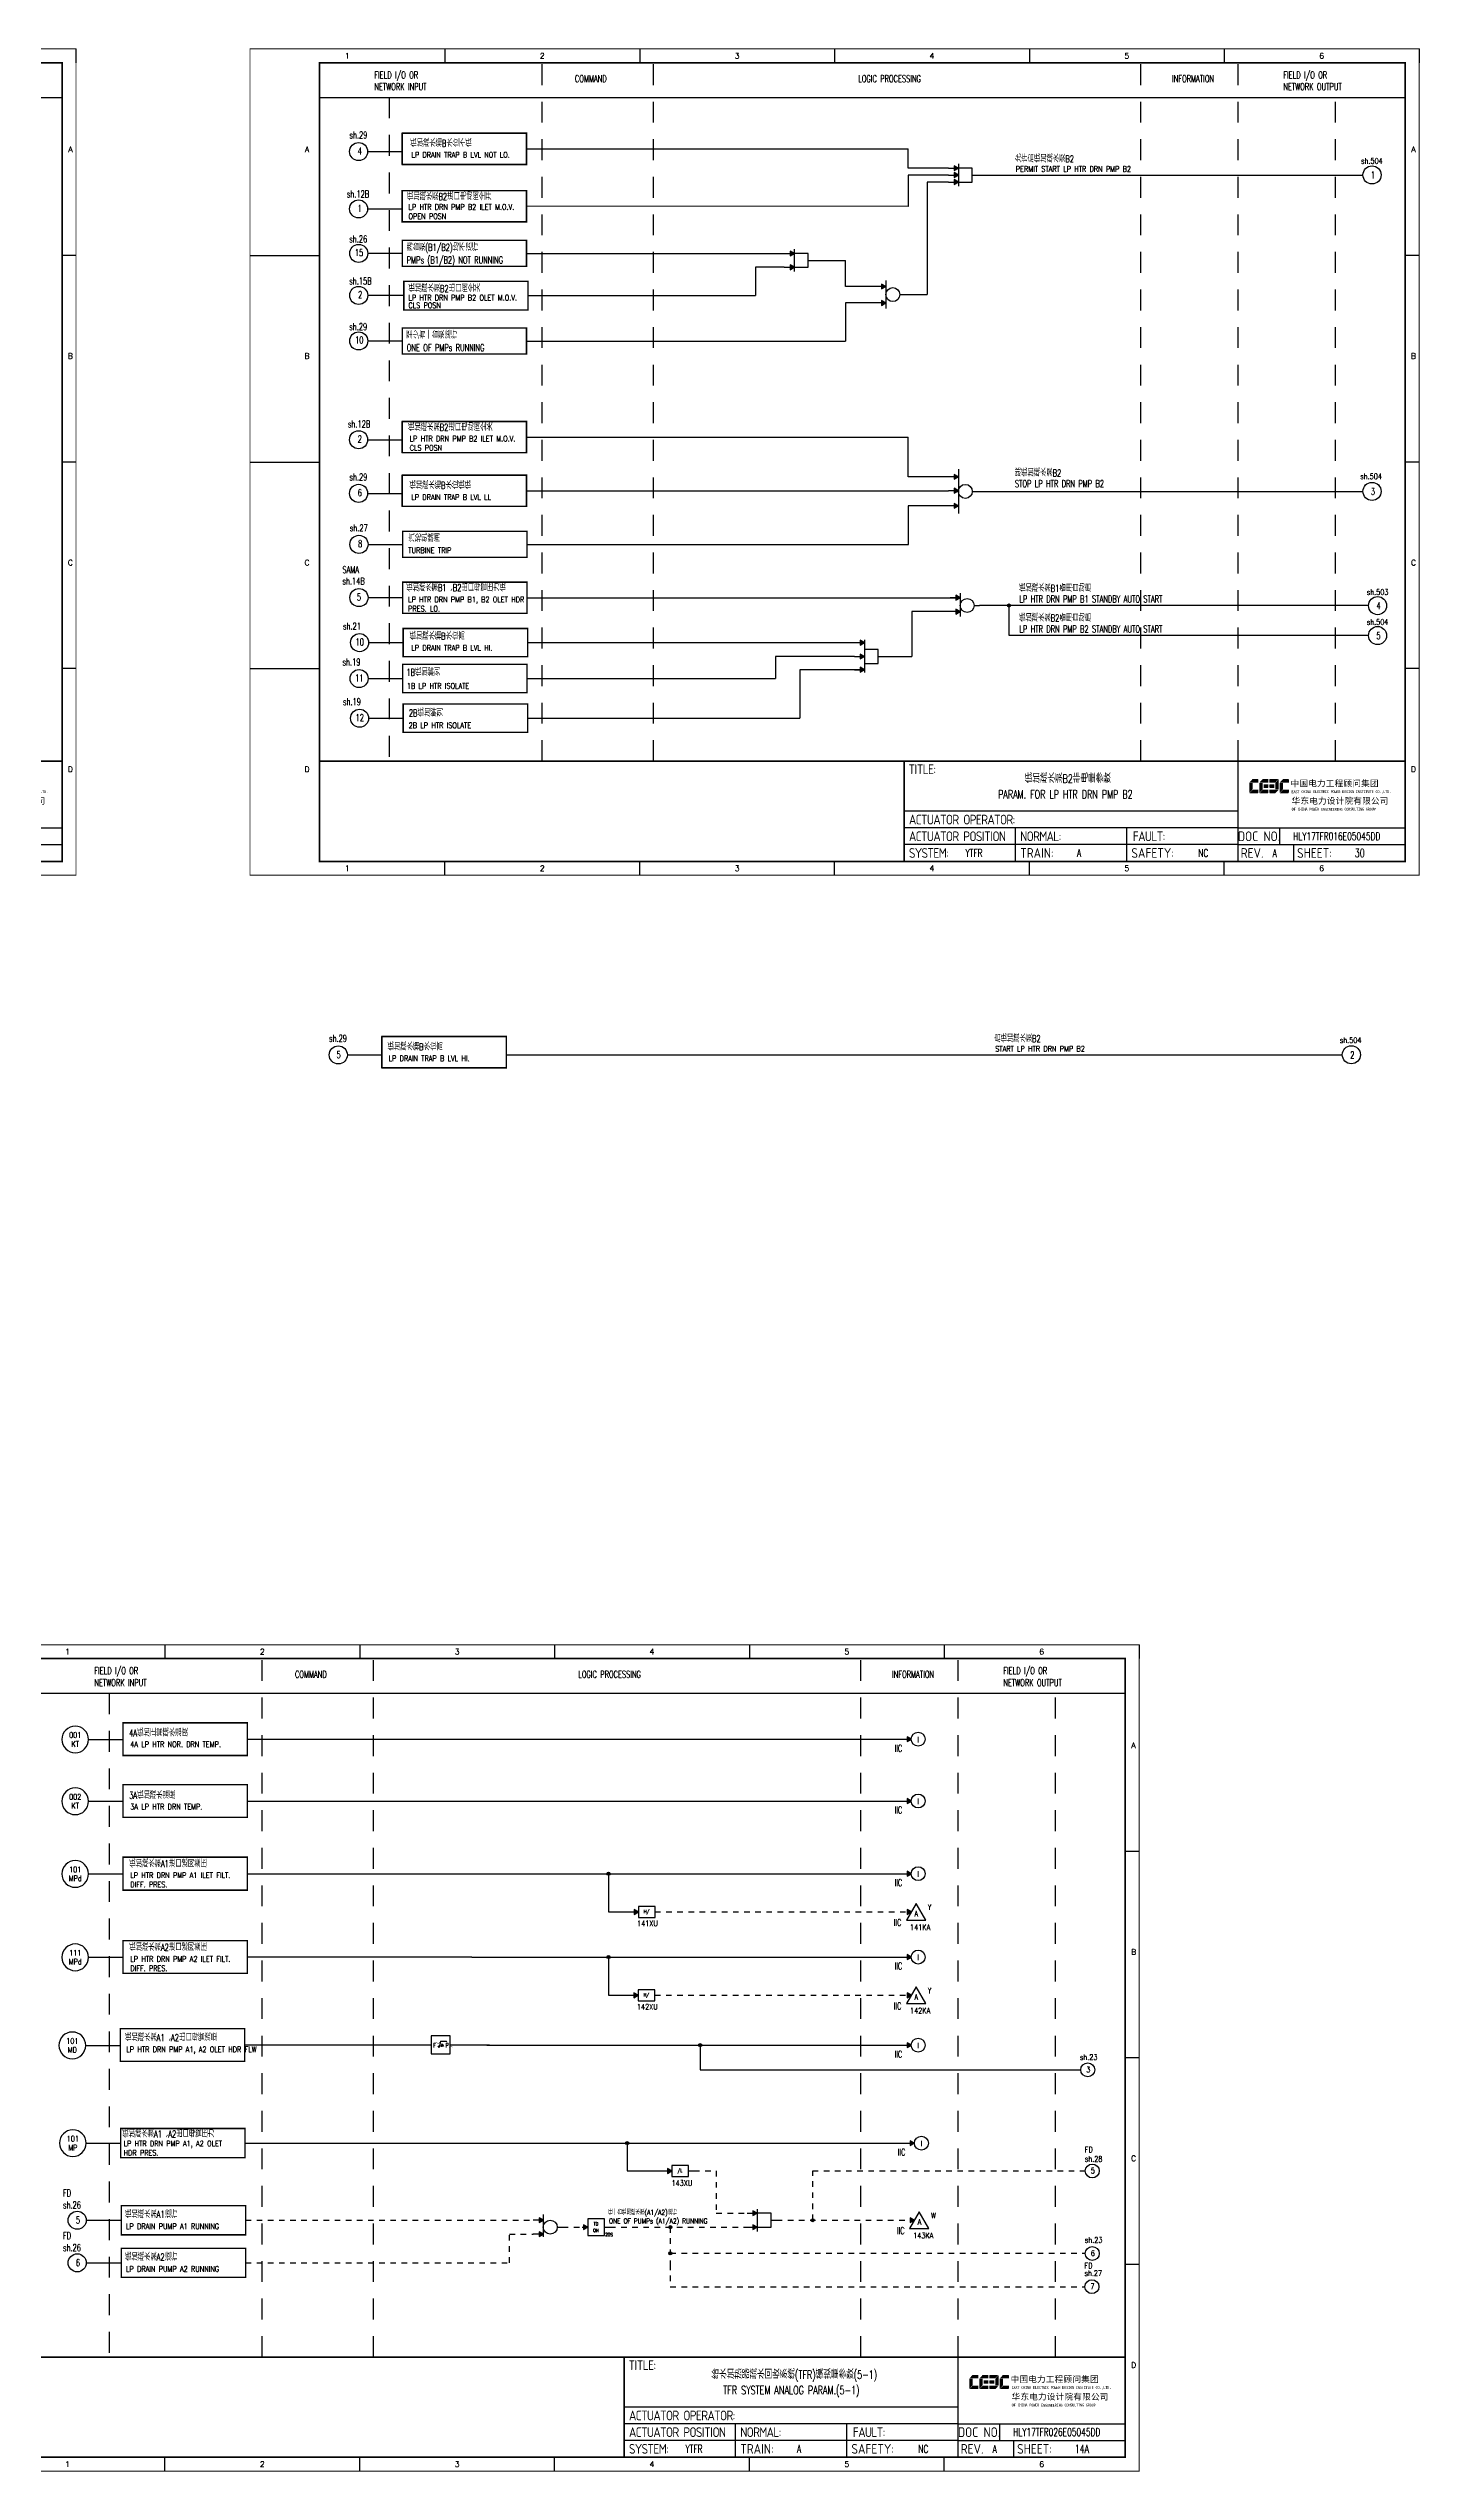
# Model space of a CAD drawing. Header units: millimetres. Extents: x 5560 to 16471, y 4607 to 8234.
# Drawn here: x 11132 to 11624, y 6202 to 7073 of the extents above; entities that cross this region are included whole.
import ezdxf
from ezdxf.enums import TextEntityAlignment as Align

# ---------------------------------------------------------------- set-up
doc = ezdxf.new("R2010")
doc.units = ezdxf.units.MM
for name, pattern in [('D2', [6, 2, -2, 2]), ('DASHED', [0.75, 0.5, -0.25]), ('JIS_02_0.7', [1.35, 0.75, -0.6])]:
    doc.linetypes.add(name, pattern=pattern)
for name, color, linetype in [('BLOCK', 7, 'Continuous'), ('BORDER', 1, 'Continuous'), ('INSTRUMENT', 4, 'Continuous'), ('MLINE', 6, 'Continuous'), ('TITLE', 1, 'Continuous'), ('TK', 7, 'Continuous'), ('图框_外框线', 7, 'Continuous'), ('图框_标题栏文字', 6, 'Continuous')]:
    doc.layers.add(name, color=color, linetype=linetype)
doc.styles.add('DANIEL', font='COMPLEX', dxfattribs={"width": 0.7, "bigfont": 'GVFS'})
doc.styles.add('ecepdi', font='simhei.ttf', dxfattribs={"width": 0.9})
doc.styles.get("Standard").update_dxf_attribs({"font": 'romans.shx', "width": 0.7, "bigfont": '@0hztxta.shx'})
doc.styles.add('工程字', font='gbenor.shx', dxfattribs={"bigfont": 'gbcbig.shx'})

# ---------------------------------------------------------------- blocks, each defined once
blk = doc.blocks.new('INS00')
at = {"layer": 'INSTRUMENT', "color": 0}
blk.add_lwpolyline([(6, 0, 1), (-6, 0, 1)], format="xyb", close=True, dxfattribs=at)
at = {"layer": 'INSTRUMENT', "flags": 1}
for tag, p in [('INSNAM', (0, 9)), ('INSDGN', (0, -9)), ('INSSUP', (0, -15)), ('INSMAN', (0, -18)), ('INSREM', (0, -21)), ('INSTYP', (0, -12))]:
    blk.add_attdef(tag, text='', height=3, dxfattribs=at).set_placement(p, align=Align.TOP_CENTER)
at = {"layer": 'INSTRUMENT', "width": 0.7}
for tag, p in [('INSIDE', (0, 2)), ('INSSYS', (0, -2))]:
    blk.add_attdef(tag, text='', height=2.5, dxfattribs=at).set_placement(p, align=Align.MIDDLE)
for tag, p in [('INSHH', (6, 3.5)), ('INSL', (6, -3)), ('INSLL', (6, -6))]:
    blk.add_attdef(tag, p, '', height=2.5, dxfattribs=at)
at = {"layer": 'INSTRUMENT', "linetype": 'DASHED', "width": 0.7}
blk.add_attdef('INSH', (6, 0.5), '', height=2.5, dxfattribs=at)
blk = doc.blocks.new('大于')
at = {"layer": 'BORDER'}
blk.add_hatch(color=256, dxfattribs=at).paths.add_polyline_path([(2178.99, 3748.47), (2177.49, 3749.34), (2177.49, 3747.6)])
for p, q in [((2176.99, 3748.47), (2178.99, 3748.47)), ((2184.99, 3748.47), (2186.99, 3748.47))]:
    blk.add_line(p, q, dxfattribs=at)
for points in [[(2178.99, 3748.47), (2177.49, 3749.34), (2177.49, 3747.6)], [(2184.99, 3750.47), (2178.99, 3750.47), (2178.99, 3746.47), (2184.99, 3746.47)]]:
    blk.add_lwpolyline(points, close=True, dxfattribs=at)
at = {"layer": 'BORDER', "style": 'DANIEL', "width": 0.8}
blk.add_text('H/', height=1.2, dxfattribs=at).set_placement((2181.94, 3748.51), align=Align.MIDDLE)
blk = doc.blocks.new('huo')
at = {"layer": 'BORDER'}
for points in [[(-72.15, 909.27), (-73.65, 910.13), (-73.65, 908.4)], [(-72.15, 904.27), (-73.65, 905.13), (-73.65, 903.4)]]:
    blk.add_hatch(color=256, dxfattribs=at).paths.add_polyline_path(points)
for p, q in [((-72.15, 909.27), (-75.75, 909.27)), ((-72.15, 911.28), (-72.15, 903.28)), ((-67.15, 906.77), (-65.15, 906.77)), ((-72.15, 904.27), (-75.75, 904.27))]:
    blk.add_line(p, q, dxfattribs=at)
for points in [[(-72.15, 909.27), (-73.65, 910.13), (-73.65, 908.4)], [(-72.15, 904.27), (-73.65, 905.13), (-73.65, 903.4)]]:
    blk.add_lwpolyline(points, close=True, dxfattribs=at)
blk.add_circle((-69.65, 906.77), 2.5, dxfattribs=at)
blk = doc.blocks.new('TD ON')
at = {"layer": 'BORDER'}
blk.add_hatch(color=256, dxfattribs=at).paths.add_polyline_path([(2178.99, 3763.24), (2177.49, 3764.11), (2177.49, 3762.37)])
for p, q in [((2176.99, 3763.24), (2178.99, 3763.24)), ((2184.99, 3763.24), (2186.99, 3763.24))]:
    blk.add_line(p, q, dxfattribs=at)
for points in [[(2178.99, 3763.24), (2177.49, 3764.11), (2177.49, 3762.37)], [(2184.99, 3766.24), (2178.99, 3766.24), (2178.99, 3760.24), (2184.99, 3760.24)]]:
    blk.add_lwpolyline(points, close=True, dxfattribs=at)
at = {"layer": 'BORDER', "style": 'DANIEL', "width": 0.8}
for s, p in [('ON', (2181.94, 3762.09)), ('TD', (2181.94, 3764.43))]:
    blk.add_text(s, height=1.2, dxfattribs=at).set_placement(p, align=Align.MIDDLE)
blk = doc.blocks.new('小于')
at = {"layer": 'BORDER'}
blk.add_hatch(color=256, dxfattribs=at).paths.add_polyline_path([(2178.99, 3734.24), (2177.49, 3735.11), (2177.49, 3733.38)])
for p, q in [((2176.99, 3734.24), (2178.99, 3734.24)), ((2184.99, 3734.24), (2186.99, 3734.24))]:
    blk.add_line(p, q, dxfattribs=at)
for points in [[(2184.99, 3736.24), (2178.99, 3736.24), (2178.99, 3732.24), (2184.99, 3732.24)], [(2178.99, 3734.24), (2177.49, 3735.11), (2177.49, 3733.38)]]:
    blk.add_lwpolyline(points, close=True, dxfattribs=at)
at = {"layer": 'BORDER', "style": 'DANIEL', "width": 0.8}
blk.add_text('/L', height=1.2, dxfattribs=at).set_placement((2181.94, 3734.29), align=Align.MIDDLE)
blk = doc.blocks.new('A$C32746FDE')
at = {"layer": 'BORDER'}
for points in [[(-7, 2.83), (-8.5, 3.7), (-8.5, 1.97)], [(-7, -2.17), (-8.5, -1.3), (-8.5, -3.03)]]:
    blk.add_hatch(color=256, dxfattribs=at).paths.add_polyline_path(points)
for p, q in [((-7, 2.83), (-10.59, 2.83)), ((-7, 4.44), (-7, -3.92)), ((-2, 0), (0, 0)), ((-7, -2.17), (-10.59, -2.17))]:
    blk.add_line(p, q, dxfattribs=at)
for points in [[(-7, 2.83), (-8.5, 3.7), (-8.5, 1.97)], [(-7, -2.17), (-8.5, -1.3), (-8.5, -3.03)]]:
    blk.add_lwpolyline(points, close=True, dxfattribs=at)
blk.add_circle((-4.5, 0), 2.5, dxfattribs=at)
blk = doc.blocks.new('A$C1E0003F3')
h = blk.add_hatch(color=152)
edge = h.paths.add_edge_path()
edge.add_ellipse((5.15, 4.41), major_axis=(0, 0.211), ratio=0.769231, start_angle=-90, end_angle=0)
edge.add_line((5.15, 4.62), (3.22, 4.62))
edge.add_line((3.22, 4.62), (2.09, 3.35))
edge.add_line((2.09, 3.35), (5.32, 3.35))
edge.add_line((5.32, 3.35), (5.32, 4.41))
h.paths.add_polyline_path([(3.22, 3.23), (2.09, 3.23), (2.09, -0.36), (3.22, 0.91)])
edge = h.paths.add_edge_path()
edge.add_line((5.32, 0.81), (3.27, 0.81))
edge.add_line((3.27, 0.81), (2.13, -0.46))
edge.add_line((2.13, -0.46), (5.15, -0.46))
edge.add_ellipse((5.15, -0.25), major_axis=(0, 0.211), ratio=0.769231, start_angle=180, end_angle=270)
edge.add_line((5.32, -0.25), (5.32, 0.81))
h = blk.add_hatch(color=152)
edge = h.paths.add_edge_path()
edge.add_ellipse((8.78, 4.41), major_axis=(0, 0.211), ratio=0.769231, start_angle=-90, end_angle=0)
edge.add_line((8.78, 4.62), (6.84, 4.62))
edge.add_line((6.84, 4.62), (5.71, 3.35))
edge.add_line((5.71, 3.35), (8.94, 3.35))
edge.add_line((8.94, 3.35), (8.94, 4.41))
h.paths.add_polyline_path([(6.84, 3.23), (5.71, 3.23), (5.71, -0.36), (6.84, 0.91)])
edge = h.paths.add_edge_path()
edge.add_ellipse((8.78, 2.49), major_axis=(0, 0.211), ratio=0.769231, start_angle=-90, end_angle=0)
edge.add_line((8.78, 2.7), (7.22, 2.7))
edge.add_line((7.22, 2.7), (7.22, 1.44))
edge.add_line((7.22, 1.44), (8.78, 1.44))
edge.add_ellipse((8.78, 1.65), major_axis=(0, 0.211), ratio=0.769231, start_angle=180, end_angle=270)
edge.add_line((8.94, 1.65), (8.94, 2.49))
edge = h.paths.add_edge_path()
edge.add_line((8.94, 0.81), (6.89, 0.81))
edge.add_line((6.89, 0.81), (5.75, -0.46))
edge.add_line((5.75, -0.46), (8.78, -0.46))
edge.add_ellipse((8.78, -0.25), major_axis=(0, 0.211), ratio=0.769231, start_angle=180, end_angle=270)
edge.add_line((8.94, -0.25), (8.94, 0.81))
h = blk.add_hatch(color=1)
edge = h.paths.add_edge_path()
edge.add_line((12.48, 4.62), (9.46, 4.62))
edge.add_ellipse((9.46, 4.41), major_axis=(0, 0.211), ratio=0.769231, start_angle=0, end_angle=90)
edge.add_line((9.3, 4.41), (9.3, 3.35))
edge.add_line((9.3, 3.35), (11.35, 3.35))
edge.add_line((11.35, 3.35), (12.48, 4.62))
h.paths.add_polyline_path([(12.57, 4.56), (11.38, 3.23), (11.38, 0.93), (12.57, 0.93)])
edge = h.paths.add_edge_path()
edge.add_line((11.03, 2.7), (9.46, 2.7))
edge.add_ellipse((9.46, 2.49), major_axis=(0, 0.211), ratio=0.769231, start_angle=0, end_angle=90)
edge.add_line((9.3, 2.49), (9.3, 1.65))
edge.add_ellipse((9.46, 1.65), major_axis=(0, 0.211), ratio=0.769231, start_angle=90, end_angle=180)
edge.add_line((9.46, 1.44), (11.03, 1.44))
edge.add_line((11.03, 1.44), (11.03, 2.7))
h = blk.add_hatch(color=1)
edge = h.paths.add_edge_path()
edge.add_line((12.58, 0.79), (9.3, 0.79))
edge.add_line((9.3, 0.79), (9.3, -0.27))
edge.add_ellipse((9.46, -0.27), major_axis=(0, 0.211), ratio=0.769231, start_angle=90, end_angle=180)
edge.add_line((9.46, -0.48), (11.43, -0.48))
edge.add_line((11.43, -0.48), (12.58, 0.79))
h = blk.add_hatch(color=152)
edge = h.paths.add_edge_path()
edge.add_ellipse((16.11, 4.41), major_axis=(0, 0.211), ratio=0.769231, start_angle=-90, end_angle=0)
edge.add_line((16.11, 4.62), (14.14, 4.62))
edge.add_line((14.14, 4.62), (13, 3.35))
edge.add_line((13, 3.35), (16.27, 3.35))
edge.add_line((16.27, 3.35), (16.27, 4.41))
h.paths.add_polyline_path([(14.14, 3.23), (13, 3.23), (13, -0.36), (14.14, 0.91)])
edge = h.paths.add_edge_path()
edge.add_line((16.27, 0.81), (14.18, 0.81))
edge.add_line((14.18, 0.81), (13.04, -0.46))
edge.add_line((13.04, -0.46), (16.03, -0.46))
edge.add_ellipse((16.03, -0.15), major_axis=(0, 0.316), ratio=0.769231, start_angle=180, end_angle=270)
edge.add_line((16.27, -0.15), (16.27, 0.81))
at = {"layer": 'TITLE', "color": 7, "style": 'ecepdi'}
for s, p in [('中', (16.92, 1.94)), ('国', (20.09, 2)), ('电', (23.25, 1.99)), ('力', (26.39, 1.96)), ('工', (29.53, 1.95)), ('程', (32.71, 1.98)), ('顾', (35.9, 1.98)), ('问', (39.09, 1.94)), ('集', (42.26, 1.98)), ('团', (45.42, 2.01)), ('华', (17.24, -4.31)), ('东', (20.45, -4.29)), ('电', (23.62, -4.35)), ('力', (26.75, -4.32)), ('设', (29.92, -4.3)), ('计', (33.05, -4.31)), ('院', (36.26, -4.29)), ('有', (39.41, -4.29)), ('限', (42.57, -4.32)), ('公', (45.78, -4.38)), ('司', (48.91, -4.35))]:
    blk.add_text(s, height=2.2, dxfattribs=at).set_placement(p)
at = {"layer": 'TITLE', "color": 7, "style": 'ecepdi', "width": 0.975}
for s, p in [('E', (17.58, 0.02)), ('A', (18.29, 0.03)), ('S', (19, 0.03)), ('T', (19.7, 0.03)), ('C', (21.1, 0.09)), ('H', (21.77, 0.09)), ('I', (22.46, 0.09)), ('N', (23.17, 0.1)), ('A', (23.86, 0.1)), ('E', (25.35, 0.09)), ('L', (26.05, 0.11)), ('E', (26.76, 0.1)), ('C', (27.46, 0.12)), ('T', (28.18, 0.11)), ('R', (28.87, 0.1)), ('I', (29.57, 0.11)), ('C', (30.28, 0.1)), ('P', (31.64, 0.09)), ('O', (32.32, 0.08)), ('W', (33.03, 0.08)), ('E', (33.72, 0.08)), ('R', (34.42, 0.09)), ('D', (35.81, 0.1)), ('E', (36.52, 0.1)), ('S', (37.2, 0.1)), ('I', (37.91, 0.09)), ('G', (38.68, 0.11)), ('N', (39.38, 0.09)), ('I', (40.72, 0.07)), ('N', (41.43, 0.08)), ('S', (42.14, 0.08)), ('T', (42.83, 0.08)), ('I', (43.52, 0.09)), ('T', (44.22, 0.07)), ('U', (44.93, 0.07)), ('T', (45.63, 0.08)), ('E', (46.34, 0.09)), ('C', (47.76, 0.11)), ('O', (48.48, 0.1)), ('L', (50.56, 0.1)), ('T', (51.27, 0.1)), ('D', (51.96, 0.1)), ('O', (17.67, -6.18)), ('OF', (18.01, -6.2)), ('F', (18.37, -6.2)), ('C', (19.8, -6.19)), ('H', (20.47, -6.19)), ('I', (21.15, -6.19)), ('N', (21.87, -6.18)), ('A', (22.56, -6.18)), ('P', (23.98, -6.2)), ('O', (24.66, -6.21)), ('W', (25.36, -6.21)), ('E', (26.06, -6.21)), ('R', (26.75, -6.2)), ('E', (28.19, -6.24)), ('N', (28.91, -6.27)), ('G', (29.62, -6.26)), ('I', (30.32, -6.27)), ('N', (31.02, -6.27)), ('E', (31.7, -6.28)), ('E', (32.41, -6.27)), ('R', (33.1, -6.24)), ('I', (33.81, -6.24)), ('N', (34.51, -6.26)), ('G', (35.2, -6.24)), ('C', (36.61, -6.19)), ('O', (37.3, -6.21)), ('N', (38, -6.2)), ('S', (38.71, -6.21)), ('U', (39.41, -6.18)), ('L', (40.11, -6.18)), ('T', (40.81, -6.19)), ('I', (41.51, -6.21)), ('N', (42.2, -6.21)), ('G', (42.91, -6.17)), ('G', (44.29, -6.2)), ('R', (45, -6.21)), ('O', (45.69, -6.22)), ('U', (46.39, -6.2)), ('P', (47.1, -6.23)), ('.', (49.23, 0.1)), (',', (49.87, 0.1)), ('.', (52.72, 0.11))]:
    blk.add_text(s, height=1, dxfattribs=at).set_placement(p, align=Align.MIDDLE_CENTER)
blk = doc.blocks.new('A$C57484896')
for p, q in [((70, 297), (70, 292)), ((140, 297), (140, 292)), ((210, 297), (210, 292)), ((280, 297), (280, 292)), ((350, 297), (350, 292)), ((420, 297), (420, 292)), ((0, 222.75), (25, 222.75)), ((420, 222.75), (415, 222.75)), ((0, 148.5), (25, 148.5)), ((420, 148.5), (415, 148.5)), ((0, 74.25), (25, 74.25)), ((420, 74.25), (415, 74.25)), ((70, 0), (70, 5)), ((140, 0), (140, 5)), ((210, 0), (210, 5)), ((280, 0), (280, 5)), ((350, 0), (350, 5))]:
    blk.add_line(p, q)
at = {"layer": 'MLINE', "linetype": 'JIS_02_0.7', "ltscale": 10}
for p, q in [((105, 41), (105, 292)), ((145, 41), (145, 292)), ((320, 41), (320, 292)), ((355, 41), (355, 292)), ((50, 279.56), (50, 41)), ((390, 41), (390, 279.56))]:
    blk.add_line(p, q, dxfattribs=at)
at = {"layer": 'MLINE'}
blk.add_line((25, 279.56), (415, 279.56), dxfattribs=at)
at = {"layer": '图框_外框线'}
for p, q in [((355, 5), (355, 41)), ((355, 23), (235, 23)), ((355, 17), (235, 17)), ((355, 11), (235, 11)), ((355, 11), (235, 11)), ((275, 11), (275, 17)), ((275, 5), (275, 11)), ((315, 11), (315, 17)), ((315, 5), (315, 11)), ((355, 17), (415, 17)), ((355, 11), (415, 11)), ((370, 11), (370, 17)), ((375, 5), (375, 11))]:
    blk.add_line(p, q, dxfattribs=at)
for points, const_width in [([(0, 0), (420, 0), (420, 297), (0, 297)], 0.3), ([(25, 5), (415, 5), (415, 292), (25, 292)], 0.6)]:
    blk.add_lwpolyline(points, close=True, dxfattribs=dict(at, const_width=const_width))
at = {"layer": '图框_外框线', "const_width": 0.6}
blk.add_lwpolyline([(235, 41), (25, 41)], dxfattribs=at)
at = {"layer": '图框_外框线'}
blk.add_lwpolyline([(415, 41, 0.6, 0.6, 0), (235, 41, 0.6, 0.6, 0), (235, 5, 0, 0, 0)], format="xyseb", dxfattribs=at)
blk.add_blockref('A$C1E0003F3', (356.94, 29.95))
at = {"layer": 'MLINE', "char_height": 2.5, "width": 31.8959, "attachment_point": 1}
for s, insert in [('FIELD I/O OR', (44.67, 288.89)), ('COMMAND', (116.74, 287.58)), ('LOGIC PROCESSING', (218.52, 287.58)), ('INFORMATION', (331.25, 287.58)), ('FIELD I/O OR', (371.22, 288.89)), ('NETWORK INPUT', (44.67, 284.64)), ('NETWORK OUTPUT', (371.22, 284.64))]:
    blk.add_mtext(s, dxfattribs=dict(at, insert=insert))
at = {"layer": 'TK', "color": 3}
for s, p in [('1', (35, 294.5)), ('2', (105, 294.5)), ('3', (175, 294.5)), ('4', (245, 294.5)), ('5', (315, 294.5)), ('6', (385, 294.5)), ('1', (35, 2.5)), ('2', (105, 2.5)), ('3', (175, 2.5)), ('4', (245, 2.5)), ('5', (315, 2.5)), ('6', (385, 2.5))]:
    blk.add_text(s, height=2, dxfattribs=at).set_placement(p, align=Align.MIDDLE)
for s, p in [('A', (20.5, 259.88)), ('A', (418, 259.88)), ('B', (20.5, 185.62)), ('B', (418, 185.62)), ('C', (20.5, 111.38)), ('C', (418, 111.38)), ('D', (20.5, 37.12)), ('D', (418, 37.12))]:
    blk.add_text(s, height=2, dxfattribs=at).set_placement(p, align=Align.CENTER)
at = {"layer": '图框_标题栏文字', "char_height": 3.5, "style": '工程字'}
for s, insert, width, attachment_point in [('{\\T0.9; TITLE:}', (234.86, 38.09), 14.2249, 4), ('{\\T0.9; ACTUATOR OPERATOR:}', (235, 20), 40, 4), ('{\\T0.9; ACTUATOR POSITION}', (235, 14), 45, 4), ('{\\T0.9; SYSTEM:}', (235, 8), 17.9526, 4), ('{\\T0.9; }TRAIN: ', (275, 8), 17.6638, 4), ('{\\T0.9; NORMAL:}', (275, 14), 18.2557, 4), ('SAFETY:', (324.3, 8), 22.3993, 5), ('{\\T0.9; FAULT:}', (315.44, 14), 15, 4), ('DOC NO.', (362.5, 14), 15, 5), ('REV.', (360, 8), 10, 5), ('SHEET:', (382.42, 8), 20, 5)]:
    blk.add_mtext(s, dxfattribs=dict(at, insert=insert, width=width, attachment_point=attachment_point))

msp = doc.modelspace()

# ---------------------------------------------------------------- hatches: boundary and pattern name
h = msp.add_hatch(color=256)
edge = h.paths.add_edge_path()
edge.add_arc((11476.67, 6872.87), 0.55, 0, 360)
for points in [[(11441.54, 6465.42), (11440.04, 6466.28), (11440.04, 6464.55)], [(11441.54, 6443.2), (11440.04, 6444.07), (11440.04, 6442.34)], [(11441.54, 6417.09), (11440.04, 6417.96), (11440.04, 6416.23)], [(11441.54, 6403.35), (11440.04, 6404.21), (11440.04, 6402.48)], [(11441.54, 6387.12), (11440.04, 6387.99), (11440.04, 6386.25)], [(11441.54, 6373.38), (11440.04, 6374.24), (11440.04, 6372.51)], [(11441.54, 6355.47), (11440.04, 6356.34), (11440.04, 6354.61)], [(11442.69, 6320.25), (11441.19, 6321.11), (11441.19, 6319.38)], [(11442.69, 6292.55), (11441.19, 6293.42), (11441.19, 6291.69)]]:
    msp.add_hatch(color=256).paths.add_polyline_path(points)
h = msp.add_hatch(color=0)
edge = h.paths.add_edge_path()
edge.add_arc((11332.79, 6417.09), 0.55, 0, 360)
h = msp.add_hatch(color=0)
edge = h.paths.add_edge_path()
edge.add_arc((11332.79, 6387.12), 0.55, 0, 360)
h = msp.add_hatch(color=0)
edge = h.paths.add_edge_path()
edge.add_arc((11365.71, 6355.47), 0.55, 0, 360)
h = msp.add_hatch(color=0)
edge = h.paths.add_edge_path()
edge.add_arc((11339.48, 6320.25), 0.55, 0, 360)
h = msp.add_hatch(color=0)
edge = h.paths.add_edge_path()
edge.add_arc((11354.99, 6290.05), 0.55, 0, 360)
h = msp.add_hatch(color=0)
edge = h.paths.add_edge_path()
edge.add_arc((11406.13, 6292.55), 0.55, 0, 360)
h = msp.add_hatch(color=0)
edge = h.paths.add_edge_path()
edge.add_arc((11354.99, 6280.65), 0.55, 0, 360)
at = {"layer": 'BORDER'}
for points in [[(11458.48, 7030.08), (11456.98, 7030.95), (11456.98, 7029.22)], [(11458.48, 7027.58), (11456.98, 7028.45), (11456.98, 7026.72)], [(11458.48, 7025.08), (11456.98, 7025.95), (11456.98, 7024.22)], [(11399.54, 6999.42), (11398.04, 7000.28), (11398.04, 6998.55)], [(11399.54, 6994.42), (11398.04, 6995.28), (11398.04, 6993.55)], [(11432.4, 6987.5), (11430.9, 6988.36), (11430.9, 6986.63)], [(11432.4, 6981.62), (11430.9, 6982.49), (11430.9, 6980.75)], [(11458.48, 6919.15), (11456.98, 6920.01), (11456.98, 6918.28)], [(11458.48, 6914.15), (11456.98, 6915.01), (11456.98, 6913.28)], [(11458.48, 6908.69), (11456.98, 6909.56), (11456.98, 6907.83)], [(11424.7, 6859.53), (11423.2, 6860.39), (11423.2, 6858.66)], [(11424.7, 6854.53), (11423.2, 6855.39), (11423.2, 6853.66)], [(11424.7, 6849.81), (11423.2, 6850.68), (11423.2, 6848.95)], [(11386.19, 6295.05), (11384.69, 6295.92), (11384.69, 6294.19)], [(11386.19, 6290.05), (11384.69, 6290.92), (11384.69, 6289.19)]]:
    msp.add_hatch(color=256, dxfattribs=at).paths.add_polyline_path(points)

# ---------------------------------------------------------------- linework, layer by layer
for p, q in [((11258.67, 7042.63), (11303.35, 7042.63)), ((11258.67, 7031.35), (11258.67, 7042.63)), ((11303.35, 7031.35), (11303.35, 7042.63)), ((11303.35, 7036.99), (11440.4, 7036.99)), ((11440.4, 7030.08), (11440.4, 7036.99)), ((11246.28, 7036.02), (11258.67, 7036.02)), ((11303.35, 7031.35), (11258.67, 7031.35)), ((11454.89, 7030.08), (11440.4, 7030.08)), ((11258.66, 7022.02), (11303.34, 7022.02)), ((11258.66, 7010.75), (11258.66, 7022.02)), ((11303.34, 7010.75), (11303.34, 7022.02)), ((11440.4, 7027.58), (11440.4, 7016.34)), ((11454.89, 7027.58), (11440.4, 7027.58)), ((11454.89, 7025.08), (11447.31, 7025.08)), ((11447.31, 7025.08), (11447.31, 6984.62)), ((11465.48, 7027.58), (11603.82, 7027.58)), ((11246.27, 7015.42), (11258.66, 7015.42)), ((11303.34, 7010.75), (11258.66, 7010.75)), ((11440.4, 7016.34), (11303.35, 7016.38)), ((11258.71, 6999.42), (11246.3, 6999.42)), ((11303.32, 6994.67), (11258.71, 6994.67)), ((11303.32, 6999.42), (11397.74, 6999.42)), ((11395.94, 6994.42), (11385.54, 6994.42)), ((11385.54, 6994.42), (11385.54, 6984.27)), ((11405.54, 6996.92), (11417.91, 6996.92)), ((11417.91, 6987.5), (11417.91, 6996.92)), ((11259.25, 6989.41), (11303.86, 6989.41)), ((11422.88, 6987.5), (11417.91, 6987.5)), ((11439.4, 6984.62), (11447.31, 6984.62)), ((11259.25, 6984.27), (11246.3, 6984.27)), ((11303.86, 6984.27), (11385.54, 6984.27)), ((11422.88, 6981.62), (11417.91, 6981.62)), ((11417.91, 6981.62), (11417.91, 6967.91)), ((11258.71, 6967.91), (11246.3, 6967.91)), ((11303.32, 6967.91), (11417.91, 6967.91)), ((11303.32, 6963.16), (11258.71, 6963.16)), ((11246.28, 6932.46), (11258.67, 6932.46)), ((11258.67, 6939.06), (11303.35, 6939.06)), ((11258.67, 6927.79), (11258.67, 6939.06)), ((11303.35, 6927.79), (11303.35, 6939.06)), ((11303.35, 6933.43), (11440.44, 6933.43)), ((11440.44, 6919.15), (11440.44, 6933.43)), ((11303.35, 6927.79), (11258.67, 6927.79)), ((11258.67, 6919.78), (11303.35, 6919.78)), ((11258.67, 6908.51), (11258.67, 6919.78)), ((11303.35, 6908.51), (11303.35, 6919.78)), ((11454.89, 6919.15), (11440.44, 6919.15)), ((11246.28, 6913.18), (11258.67, 6913.18)), ((11303.35, 6908.51), (11258.67, 6908.51)), ((11303.35, 6914.15), (11454.89, 6914.15)), ((11454.89, 6908.69), (11440.44, 6908.69)), ((11440.44, 6908.69), (11440.44, 6894.86)), ((11465.48, 6913.89), (11603.89, 6913.89)), ((11246.41, 6894.86), (11258.8, 6894.86)), ((11303.48, 6894.86), (11440.56, 6894.86)), ((11258.8, 6881.32), (11303.48, 6881.32)), ((11246.41, 6875.71), (11258.8, 6875.71)), ((11303.48, 6875.69), (11457.61, 6875.69)), ((11605.81, 6872.85), (11466.07, 6872.85)), ((11476.67, 6862.12), (11476.67, 6872.85)), ((11303.48, 6870.05), (11258.8, 6870.05)), ((11455.52, 6870.69), (11441.78, 6870.69)), ((11441.78, 6870.69), (11441.78, 6854.53)), ((11246.62, 6859.53), (11259.02, 6859.53)), ((11303.7, 6859.53), (11421.11, 6859.53)), ((11421.11, 6854.53), (11392.83, 6854.53)), ((11392.83, 6854.53), (11392.83, 6846.62)), ((11431.7, 6854.53), (11441.78, 6854.53)), ((11605.81, 6862.12), (11476.67, 6862.12)), ((11246.45, 6846.62), (11258.84, 6846.62)), ((11303.52, 6846.62), (11392.83, 6846.62)), ((11422.9, 6849.81), (11401.51, 6849.81)), ((11401.51, 6849.81), (11401.51, 6832.35)), ((11246.62, 6832.35), (11259.02, 6832.35)), ((11303.7, 6832.35), (11401.51, 6832.35)), ((11251.37, 6717.97), (11296.05, 6717.97)), ((11251.37, 6706.7), (11251.37, 6717.97)), ((11238.97, 6711.37), (11251.37, 6711.37)), ((11296.05, 6706.7), (11251.37, 6706.7)), ((11296.05, 6711.37), (11451.63, 6711.37)), ((11451.63, 6711.37), (11596.12, 6711.37)), ((11332.79, 6387.12), (11332.79, 6373.37)), ((11271.94, 6354.6), (11271.54, 6355.23)), ((11272.43, 6356.93), (11271.94, 6354.6)), ((11272.43, 6356.93), (11274.45, 6356.93)), ((11273.03, 6355.91), (11272.49, 6355.09)), ((11272.49, 6355.09), (11273.03, 6355.09)), ((11273.03, 6355.91), (11273.56, 6355.09)), ((11273.56, 6355.09), (11273.03, 6355.09)), ((11274.45, 6356.93), (11274.66, 6356.71)), ((11365.71, 6355.47), (11365.71, 6346.56)), ((11365.71, 6346.56), (11502.45, 6346.56)), ((11145.15, 6320.25), (11157.55, 6320.25)), ((11202.23, 6320.25), (11441.19, 6320.25)), ((11339.48, 6320.25), (11339.48, 6310.25)), ((11339.48, 6310.25), (11353.49, 6310.25)), ((11145.17, 6292.55), (11157.56, 6292.55)), ((11145.17, 6277.23), (11157.56, 6277.23))]:
    msp.add_line(p, q)
at = {"color": 0}
for p, q in [((11146, 6465.33), (11158.39, 6465.33)), ((11203.07, 6465.42), (11440.04, 6465.42)), ((11203.07, 6459.54), (11158.39, 6459.54)), ((11146, 6443.11), (11158.39, 6443.11)), ((11203.07, 6437.33), (11158.39, 6437.33)), ((11203.07, 6443.2), (11440.04, 6443.2)), ((11203.07, 6411.15), (11203.07, 6423.03)), ((11146, 6417), (11158.39, 6417)), ((11203.07, 6411.15), (11158.39, 6411.15)), ((11203.07, 6417.09), (11440.04, 6417.09)), ((11332.79, 6417.09), (11332.79, 6403.34)), ((11332.79, 6403.34), (11341.51, 6403.34)), ((11203.07, 6381.24), (11203.07, 6393)), ((11146, 6387.03), (11158.39, 6387.03)), ((11283.67, 6387.12), (11203.07, 6387.12)), ((11283.67, 6387.12), (11440.04, 6387.12)), ((11203.07, 6381.24), (11158.39, 6381.24)), ((11332.79, 6373.37), (11341.44, 6373.37)), ((11144.97, 6355.38), (11157.37, 6355.38)), ((11202.05, 6349.6), (11157.37, 6349.6)), ((11259.08, 6355.47), (11202.05, 6355.47)), ((11269.08, 6355.47), (11259.08, 6355.47)), ((11290.07, 6355.47), (11275.96, 6355.47)), ((11289.02, 6355.47), (11440.04, 6355.47))]:
    msp.add_line(p, q, dxfattribs=at)
at = {"color": 0, "linetype": 'D2'}
for p, q in [((11349.51, 6403.34), (11440.04, 6403.35)), ((11349.44, 6373.37), (11440.04, 6373.38)), ((11363.49, 6310.25), (11371.52, 6310.25)), ((11371.52, 6310.25), (11371.52, 6295.05)), ((11406.13, 6310.25), (11504.07, 6310.25)), ((11406.13, 6292.55), (11406.13, 6310.25)), ((11202.41, 6292.55), (11305.76, 6292.55)), ((11316.35, 6290.05), (11323.31, 6290.05)), ((11333.31, 6290.05), (11382.6, 6290.05)), ((11354.99, 6290.05), (11354.99, 6276.65)), ((11371.52, 6295.05), (11382.6, 6295.05)), ((11393.19, 6292.55), (11441.19, 6292.55)), ((11297.22, 6277.23), (11297.22, 6287.55)), ((11297.22, 6287.55), (11305.76, 6287.55)), ((11354.99, 6280.65), (11504.07, 6280.65)), ((11202.41, 6277.23), (11297.22, 6277.23)), ((11354.99, 6276.65), (11354.99, 6268.65)), ((11354.99, 6268.65), (11503.95, 6268.65))]:
    msp.add_line(p, q, dxfattribs=at)
at = {"const_width": 0.5}
for points in [[(11258.67, 7042.63), (11303.35, 7042.63), (11303.35, 7031.35), (11258.67, 7031.35), (11258.67, 7042.63)], [(11258.66, 7022.02), (11303.34, 7022.02), (11303.34, 7010.75), (11258.66, 7010.75), (11258.66, 7022.02)], [(11258.71, 7004.09), (11303.32, 7004.09), (11303.32, 6994.75), (11258.71, 6994.75), (11258.71, 7004.09)], [(11259.25, 6989.41), (11303.86, 6989.41), (11303.86, 6979.12), (11259.25, 6979.12), (11259.25, 6989.41)], [(11258.71, 6972.58), (11303.32, 6972.58), (11303.32, 6963.24), (11258.71, 6963.24), (11258.71, 6972.58)], [(11258.67, 6939.06), (11303.35, 6939.06), (11303.35, 6927.79), (11258.67, 6927.79), (11258.67, 6939.06)], [(11258.67, 6919.78), (11303.35, 6919.78), (11303.35, 6908.51), (11258.67, 6908.51), (11258.67, 6919.78)], [(11258.8, 6899.53), (11303.48, 6899.53), (11303.48, 6890.19), (11258.8, 6890.19), (11258.8, 6899.53)], [(11258.8, 6881.32), (11303.48, 6881.32), (11303.48, 6870.05), (11258.8, 6870.05), (11258.8, 6881.32)], [(11259.02, 6864.62), (11303.7, 6864.62), (11303.7, 6854.44), (11259.02, 6854.44), (11259.02, 6864.62)], [(11258.84, 6851.71), (11303.52, 6851.71), (11303.52, 6841.53), (11258.84, 6841.53), (11258.84, 6851.71)], [(11259.02, 6837.44), (11303.7, 6837.44), (11303.7, 6827.26), (11259.02, 6827.26), (11259.02, 6837.44)], [(11251.37, 6717.97), (11296.05, 6717.97), (11296.05, 6706.7), (11251.37, 6706.7), (11251.37, 6717.97)]]:
    msp.add_lwpolyline(points, dxfattribs=at)
at = {"color": 0, "const_width": 0.5}
for points in [[(11158.39, 6471.3), (11203.07, 6471.3), (11203.07, 6459.54), (11158.39, 6459.54), (11158.39, 6471.3)], [(11158.39, 6449.08), (11203.07, 6449.08), (11203.07, 6437.33), (11158.39, 6437.33), (11158.39, 6449.08)], [(11158.39, 6423.03), (11203.07, 6423.03), (11203.07, 6411.15), (11158.39, 6411.15), (11158.39, 6423.03)], [(11158.39, 6393), (11203.07, 6393), (11203.07, 6381.24), (11158.39, 6381.24), (11158.39, 6393)], [(11157.37, 6361.35), (11202.05, 6361.35), (11202.05, 6349.6), (11157.37, 6349.6), (11157.37, 6361.35)], [(11157.55, 6325.5), (11202.23, 6325.5), (11202.23, 6315), (11157.55, 6315), (11157.55, 6325.5)], [(11157.73, 6297.8), (11202.41, 6297.8), (11202.41, 6287.3), (11157.73, 6287.3), (11157.73, 6297.8)], [(11157.73, 6282.48), (11202.41, 6282.48), (11202.41, 6271.98), (11157.73, 6271.98), (11157.73, 6282.48)]]:
    msp.add_lwpolyline(points, dxfattribs=at)
for points in [[(11441.54, 6465.42), (11440.04, 6466.28), (11440.04, 6464.55)], [(11441.54, 6443.2), (11440.04, 6444.07), (11440.04, 6442.34)], [(11441.54, 6417.09), (11440.04, 6417.96), (11440.04, 6416.23)], [(11441.54, 6403.35), (11440.04, 6404.21), (11440.04, 6402.48)], [(11441.54, 6387.12), (11440.04, 6387.99), (11440.04, 6386.25)], [(11441.54, 6373.38), (11440.04, 6374.24), (11440.04, 6372.51)], [(11269.08, 6352.4), (11275.96, 6352.4), (11275.96, 6358.81), (11269.08, 6358.81)], [(11441.54, 6355.47), (11440.04, 6356.34), (11440.04, 6354.61)], [(11442.69, 6320.25), (11441.19, 6321.11), (11441.19, 6319.38)], [(11442.69, 6292.55), (11441.19, 6293.42), (11441.19, 6291.69)]]:
    msp.add_lwpolyline(points, close=True)
at = {"color": 1}
for points in [[(11446.74, 6400.35), (11443.28, 6406.35), (11439.81, 6400.35)], [(11446.74, 6370.38), (11443.28, 6376.38), (11439.81, 6370.38)], [(11447.88, 6289.55), (11444.42, 6295.55), (11440.96, 6289.55)]]:
    msp.add_lwpolyline(points, close=True, dxfattribs=at)
for centre, radius in [((11243.01, 7036.02), 3.25), ((11607.07, 7027.62), 3.25), ((11243, 7015.42), 3.25), ((11243.05, 6999.42), 3.25), ((11243.05, 6984.31), 3.25), ((11243.05, 6967.96), 3.25), ((11243.01, 6932.46), 3.25), ((11243.01, 6913.18), 3.25), ((11607.07, 6913.89), 3.25), ((11243.14, 6894.86), 3.25), ((11243.14, 6875.71), 3.25), ((11609.06, 6872.82), 3.25), ((11243.36, 6859.53), 3.25), ((11609.06, 6862.09), 3.25), ((11243.18, 6846.62), 3.25), ((11243.36, 6832.35), 3.25), ((11235.71, 6711.37), 3.25), ((11599.66, 6711.41), 3.25), ((11504.95, 6346.61), 2.5), ((11506.58, 6310.25), 2.5), ((11141.91, 6292.55), 3.25), ((11141.91, 6277.23), 3.25), ((11506.58, 6280.58), 2.5), ((11506.46, 6268.65), 2.5)]:
    msp.add_circle(centre, radius, dxfattribs=at)
for centre, radius in [((11476.67, 6872.87), 0.55), ((11444.04, 6465.42), 2.5), ((11444.04, 6443.2), 2.5), ((11444.04, 6417.09), 2.5), ((11444.04, 6387.12), 2.5), ((11444.04, 6355.47), 2.5), ((11445.19, 6320.25), 2.5)]:
    msp.add_circle(centre, radius)
at = {"color": 0}
for centre in [(11332.79, 6417.09), (11332.79, 6387.12), (11365.71, 6355.47), (11339.48, 6320.25), (11354.99, 6290.05), (11406.13, 6292.55), (11354.99, 6280.65)]:
    msp.add_circle(centre, 0.55, dxfattribs=at)
at = {"layer": 'BORDER'}
for p, q in [((11454.89, 7030.08), (11458.48, 7030.08)), ((11458.48, 7031.58), (11458.48, 7023.58)), ((11454.89, 7027.58), (11458.48, 7027.58)), ((11454.89, 7025.08), (11458.48, 7025.08)), ((11463.48, 7027.58), (11465.48, 7027.58)), ((11395.94, 6999.42), (11399.54, 6999.42)), ((11395.94, 6994.42), (11399.54, 6994.42)), ((11399.54, 7000.92), (11399.54, 6992.92)), ((11404.54, 6996.92), (11406.54, 6996.92)), ((11432.4, 6987.5), (11422.88, 6987.5)), ((11432.4, 6989.71), (11432.4, 6979.59)), ((11437.4, 6984.62), (11439.4, 6984.62)), ((11432.4, 6981.62), (11422.88, 6981.62)), ((11458.48, 6919.15), (11454.89, 6919.15)), ((11458.48, 6921.88), (11458.48, 6905.89)), ((11458.48, 6914.15), (11454.89, 6914.15)), ((11458.48, 6908.69), (11454.89, 6908.69)), ((11463.48, 6913.89), (11465.48, 6913.89)), ((11421.11, 6859.53), (11424.7, 6859.53)), ((11421.11, 6854.53), (11424.7, 6854.53)), ((11424.7, 6860.5), (11424.7, 6848.8)), ((11429.7, 6854.53), (11431.7, 6854.53)), ((11421.11, 6849.81), (11424.7, 6849.81)), ((11386.19, 6296.55), (11386.19, 6288.55)), ((11382.6, 6295.05), (11386.19, 6295.05)), ((11382.6, 6290.05), (11386.19, 6290.05)), ((11391.19, 6292.55), (11393.19, 6292.55))]:
    msp.add_line(p, q, dxfattribs=at)
for points in [[(11458.48, 7030.08), (11456.98, 7030.95), (11456.98, 7029.22)], [(11458.48, 7027.58), (11456.98, 7028.45), (11456.98, 7026.72)], [(11463.48, 7030.08), (11458.48, 7030.08), (11458.48, 7025.08), (11463.48, 7025.08)], [(11458.48, 7025.08), (11456.98, 7025.95), (11456.98, 7024.22)], [(11399.54, 6999.42), (11398.04, 7000.28), (11398.04, 6998.55)], [(11399.54, 6994.42), (11398.04, 6995.28), (11398.04, 6993.55)], [(11404.54, 6999.42), (11399.54, 6999.42), (11399.54, 6994.42), (11404.54, 6994.42)], [(11432.4, 6987.5), (11430.9, 6988.36), (11430.9, 6986.63)], [(11432.4, 6981.62), (11430.9, 6982.49), (11430.9, 6980.75)], [(11458.48, 6919.15), (11456.98, 6920.01), (11456.98, 6918.28)], [(11458.48, 6914.15), (11456.98, 6915.01), (11456.98, 6913.28)], [(11458.48, 6908.69), (11456.98, 6909.56), (11456.98, 6907.83)], [(11424.7, 6859.53), (11423.2, 6860.39), (11423.2, 6858.66)], [(11424.7, 6854.53), (11423.2, 6855.39), (11423.2, 6853.66)], [(11429.7, 6857.03), (11424.7, 6857.03), (11424.7, 6852.03), (11429.7, 6852.03)], [(11424.7, 6849.81), (11423.2, 6850.68), (11423.2, 6848.95)], [(11386.19, 6295.05), (11384.69, 6295.92), (11384.69, 6294.19)], [(11386.19, 6290.05), (11384.69, 6290.92), (11384.69, 6289.19)], [(11391.19, 6295.05), (11386.19, 6295.05), (11386.19, 6290.05), (11391.19, 6290.05)]]:
    msp.add_lwpolyline(points, close=True, dxfattribs=at)
for centre in [(11434.9, 6984.62), (11460.98, 6913.89)]:
    msp.add_circle(centre, 2.5, dxfattribs=at)

# ---------------------------------------------------------------- block references
for name, p in [('A$C57484896', (10721.48, 6775.93)), ('A$C57484896', (11203.99, 6775.93)), ('A$C32746FDE', (11466.11, 6872.85)), ('A$C57484896', (11103.41, 6202.37)), ('大于', (9164.51, 2654.87)), ('大于', (9164.45, 2624.9)), ('小于', (9176.5, 2576.01)), ('huo', (11381.51, 5383.29)), ('TD ON', (9146.32, 2526.81))]:
    msp.add_blockref(name, p)
at = {"layer": 'MLINE', "color": 0, "xscale": 0.7999999999992724, "yscale": 0.7999999999992724, "zscale": 0.8}
for p, values in [((11141.2, 6465.33), {'INSIDE': '001', 'INSSYS': 'KT'}), ((11141.2, 6443.11), {'INSIDE': '002', 'INSSYS': 'KT'}), ((11141.2, 6417), {'INSIDE': '101', 'INSSYS': 'MPd'}), ((11141.2, 6387.03), {'INSIDE': '111', 'INSSYS': 'MPd'}), ((11140.17, 6355.38), {'INSIDE': '101', 'INSSYS': 'MD'})]:
    msp.add_blockref('INS00', p, dxfattribs=at).add_auto_attribs(values)
at = {"layer": 'MLINE', "xscale": 0.7999999999992724, "yscale": 0.7999999999992724, "zscale": 0.8}
msp.add_blockref('INS00', (11140.35, 6320.25), dxfattribs=at).add_auto_attribs({'INSIDE': '101', 'INSSYS': 'MP'})

# ---------------------------------------------------------------- texts
at = {"width": 0.7}
for s, height, p in [('低加疏水泵B2出口阀全关', 2.5, (11260.91, 6985.55)), ('LP HTR DRN PMP B2 OLET M.O.V. ', 2, (11260.91, 6982.5)), ('CLS POSN ', 2, (11260.91, 6979.74))]:
    msp.add_text(s, height=height, dxfattribs=at).set_placement(p)
for p in [(11444.08, 6464.29), (11444.08, 6442.08), (11444.08, 6415.96), (11444.08, 6385.99), (11444.08, 6354.35), (11445.22, 6319.12)]:
    msp.add_text('I', height=2, dxfattribs=at).set_placement(p, align=Align.CENTER)
at = {"color": 1, "width": 0.7}
for p in [(11443.36, 6401.72), (11443.36, 6371.75), (11444.51, 6290.92)]:
    msp.add_text('A', height=2, dxfattribs=at).set_placement(p, align=Align.CENTER)
at = {"attachment_point": 1}
for s, insert, char_height, width in [('sh.29', (11239.7, 7043.2), 2.5, 73.0067), ('4', (11242.68, 7037.48), 2.5, 73.0067), ('低加疏水箱B水位不低', (11261.55, 7040.27), 2.5, 57.1272), ('LP DRAIN TRAP B LVL NOT LO.', (11261.98, 7035.86), 2, 73.0067), ('允许启低加疏水泵B2', (11478.72, 7034.66), 2.5, 44.7635), ('PERMIT START LP HTR DRN PMP B2', (11479.12, 7030.78), 2, 73.0067), ('sh.504', (11603.14, 7033.66), 2, 73.0067), ('1', (11606.67, 7028.83), 2.5, 73.0067), ('sh.12B', (11238.79, 7022.02), 2.5, 73.0067), ('低加疏水泵B2进口电动阀全开', (11260.34, 7021.08), 2.5, 73.0067), ('1', (11242.67, 7016.87), 2.5, 73.0067), ('LP HTR DRN PMP B2 ILET M.O.V. \\POPEN POSN', (11260.93, 7017.11), 2, 73.0067), ('sh.26', (11239.64, 7005.85), 2.5, 73.0067), ('两台泵(B1/B2)均不运行', (11260.11, 7002.81), 2.5, 73.0067), ('15', (11241.65, 7000.99), 2.5, 73.0067), ('PMPs (B1/B2) NOT RUNNING', (11260.31, 6998.29), 2.5, 73.0067), ('sh.15B', (11239.64, 6990.75), 2.5, 73.0067), ('2', (11242.81, 6985.89), 2.5, 73.0067), ('sh.29', (11239.64, 6974.39), 2.5, 73.0067), ('10', (11241.76, 6969.53), 2.5, 73.0067), ('至少有一台泵运行', (11260.11, 6971.3), 2.5, 73.0067), ('ONE OF PMPs RUNNING', (11260.31, 6966.79), 2.5, 73.0067), ('sh.12B', (11239.16, 6939.31), 2.5, 73.0067), ('2', (11242.68, 6933.92), 2.5, 73.0067), ('低加疏水泵B2进口电动阀全关', (11260.78, 6938.12), 2.5, 73.0067), ('LP HTR DRN PMP B2 ILET M.O.V. \\PCLS POSN', (11261.36, 6933.88), 2, 73.0067), ('sh.29', (11239.7, 6920.35), 2.5, 73.0067), ('6', (11242.68, 6914.64), 2.5, 73.0067), ('低加疏水箱B水位低低', (11261.26, 6917.27), 2.5, 57.1272), ('跳低加疏水泵B2', (11478.69, 6921.8), 2.5, 21.0541), ('STOP LP HTR DRN PMP B2', (11478.78, 6917.89), 2.5, 40.9423), ('sh.504', (11602.86, 6920.32), 2, 73.0067), ('3', (11606.67, 6915.1), 2.5, 73.0067), ('LP DRAIN TRAP B LVL LL', (11261.93, 6912.82), 2, 73.0067), ('sh.27', (11239.83, 6902.04), 2.5, 73.0067), ('汽轮机跳闸', (11260.88, 6898.26), 2.5, 73.0067), ('8', (11242.81, 6896.32), 2.5, 73.0067), ('TURBINE TRIP ', (11260.88, 6893.74), 2, 73.0067), ('SAMA ', (11237.18, 6887.05), 2.5, 73.0067), ('sh.14B', (11237.18, 6882.88), 2.5, 73.0067), ('低加疏水泵B1、B2出口母管压力低', (11260.13, 6880.49), 2.5, 57.1272), ('低加疏水泵B1备用自动启', (11480.29, 6880.35), 2.5, 27.9135), ('5', (11242.4, 6877.17), 2.5, 73.0067), ('LP HTR DRN PMP B1, B2 OLET HDR \\PPRES. LO.', (11260.79, 6876.04), 2, 73.0067), ('LP HTR DRN PMP B1 STANDBY AUTO START', (11480.38, 6876.45), 2.5, 57.7967), ('sh.503', (11605.19, 6878.69), 2, 73.0067), ('4', (11608.66, 6874.03), 2.5, 73.0067), ('sh.21', (11237.39, 6866.7), 2.5, 73.0067), ('低加疏水箱B水位高', (11261.29, 6863.11), 2.5, 57.1272), ('低加疏水泵B2备用自动启', (11480.29, 6869.62), 2.5, 27.9135), ('LP HTR DRN PMP B2 STANDBY AUTO START', (11480.38, 6865.71), 2.5, 57.7967), ('sh.504', (11605.19, 6867.95), 2, 73.0067), ('5', (11608.66, 6863.3), 2.5, 73.0067), ('sh.19', (11237.22, 6853.79), 2.5, 73.0067), ('10', (11241.91, 6860.99), 2.5, 73.0067), ('LP DRAIN TRAP B LVL HI.', (11261.96, 6858.66), 2, 73.0067), ('11', (11241.77, 6848.08), 2.5, 73.0067), ('1B低加解列', (11260.17, 6850.14), 2.5, 57.1272), ('1B LP HTR ISOLATE', (11260.35, 6844.98), 2, 73.0067), ('sh.19', (11237.39, 6839.52), 2.5, 73.0067), ('12', (11241.94, 6833.81), 2.5, 73.0067), ('2B LP HTR ISOLATE', (11261, 6830.8), 2, 73.0067), ('2B低加解列', (11261.09, 6835.52), 2.5, 73.0067), ('低加疏水泵B2非电量参数', (11482.25, 6812.11), 3, 77.1758), ('PARAM. FOR LP HTR DRN PMP B2', (11472.74, 6806.52), 3, 84.237), ('YTFR', (11461.03, 6785.32), 2.8, 8.5983), ('A', (11501.09, 6785.32), 2.8, 8.5983), ('NC', (11544.67, 6785.32), 2.8, 8.5983), ('A', (11571.37, 6785.25), 2.8, 8.5983), ('sh.29', (11232.39, 6718.54), 2.5, 73.0067), ('低加疏水箱B水位高', (11253.38, 6715.51), 2.5, 57.1272), ('启低加疏水泵B2', (11471.31, 6718.45), 2.5, 44.7635), ('START LP HTR DRN PMP B2', (11471.71, 6714.56), 2, 73.0067), ('sh.504', (11595.51, 6717.65), 2, 73.0067), ('5', (11235.1, 6712.65), 2.5, 73.0067), ('LP DRAIN TRAP B LVL HI.', (11253.78, 6711.09), 2, 73.0067), ('2', (11599.26, 6712.62), 2.5, 73.0067), ('IIC', (11435.54, 6463.42), 2.5, 4.5039), ('IIC', (11435.54, 6441.2), 2.5, 4.5039), ('IIC', (11435.54, 6415.09), 2.5, 4.5039), ('Y', (11447.49, 6406.04), 2, 73.0067), ('IIC', (11435.25, 6400.8), 2.5, 4.5039), ('141KA', (11441.1, 6398.83), 2, 73.0067), ('IIC', (11435.54, 6385.12), 2.5, 4.5039), ('Y', (11447.49, 6376.07), 2, 73.0067), ('IIC', (11435.25, 6370.82), 2.5, 4.5039), ('142KA', (11441.1, 6368.86), 2, 73.0067), ('F（  P）', (11269.78, 6356.2), 1.6, 73.0067), ('IIC', (11435.54, 6353.47), 2.5, 4.5039), ('低加疏水泵A1、A2出口母管压力', (11158.12, 6324.82), 2.5, 57.1272), ('LP HTR DRN PMP A1, A2 OLET \\PHDR PRES.', (11158.57, 6321.11), 2, 64.5319), ('IIC', (11436.68, 6318.25), 2.5, 4.5039), ('sh.26', (11136.81, 6299.25), 2.5, 73.0067), ('FD', (11136.81, 6303.56), 2.5, 73.0067), ('任一台低加疏水泵{\\C0;(A1/A2)}运行', (11332.62, 6296.28), 1.8, 73.0067), ('FD', (11136.81, 6288.24), 2.5, 73.0067), ('5', (11141.44, 6293.88), 2.5, 73.0067), ('低加疏水泵A1运行', (11159.11, 6295.86), 2.5, 73.0067), ('{\\C0;LP DRAIN PUMP A1} RUNNING', (11159.46, 6291.34), 2, 73.0067), ('{\\C0;ONE OF PUMPs (A1/A2)} RUNNING', (11332.97, 6293.18), 1.8, 73.0067), ('IIC', (11436.4, 6290), 2.5, 4.5039), ('143KA', (11442.25, 6288.04), 2, 73.0067), ('W', (11448.64, 6295.24), 2, 73.0067), ('sh.26', (11136.81, 6283.93), 2.5, 73.0067), ('低加疏水泵A2运行', (11159.11, 6280.54), 2.5, 73.0067), ('6', (11141.44, 6278.56), 2.5, 73.0067), ('{\\C0;LP DRAIN PUMP A2} RUNNING', (11159.46, 6276.02), 2, 73.0067), ('{\\C0;给水加热器疏水回收系统(TFR)模拟量参数(5-1)}', (11369.72, 6238.55), 3, 77.1758), ('{\\C0;TFR SYSTEM ANALOG PARAM.(5-1) }', (11374.02, 6232.97), 3, 84.237), ('YTFR', (11360.44, 6211.76), 2.8, 8.5983), ('A', (11400.5, 6211.76), 2.8, 8.5983), ('NC', (11444.09, 6211.76), 2.8, 8.5983), ('A', (11470.78, 6211.69), 2.8, 8.5983)]:
    msp.add_mtext(s, dxfattribs=dict(at, insert=insert, char_height=char_height, width=width))
at = {"color": 0, "width": 73.0067, "attachment_point": 1}
for s, insert, char_height in [('4A低加正常疏水温度', (11160.6, 6468.94), 2.5), ('4A LP HTR NOR. DRN TEMP.', (11160.98, 6464.59), 2), ('3A低加疏水温度', (11160.6, 6446.49), 2.5), ('3A LP HTR DRN TEMP.', (11160.98, 6442.14), 2), ('低加疏水泵A1进口滤网差压', (11160.6, 6421.89), 2.5), ('LP HTR DRN PMP A1 ILET FILT.\\PDIFF. PRES.', (11160.98, 6417.54), 2), ('低加疏水泵A2进口滤网差压', (11160.6, 6391.86), 2.5), ('LP HTR DRN PMP A2 ILET FILT. \\PDIFF. PRES.', (11161, 6387.42), 2), ('低加疏水泵A1、A2出口母管流量', (11159.12, 6359.44), 2.5), ('LP HTR DRN PMP A1, A2 OLET HDR FLW', (11159.57, 6354.93), 2), ('sh.23', (11502.14, 6352.15), 2), ('3', (11504.42, 6347.72), 2), ('FD\\Psh.28', (11503.91, 6318.92), 2), ('5', (11506.05, 6311.36), 2), ('sh.23', (11503.91, 6286.45), 2), ('6', (11506.05, 6281.69), 2), ('sh.27', (11503.79, 6274.52), 2), ('FD', (11503.79, 6277.24), 2), ('7', (11505.93, 6269.76), 2)]:
    msp.add_mtext(s, dxfattribs=dict(at, insert=insert, char_height=char_height))
at = {"width": 0.7}
for tag, p, s, height in [('HLY17TFR016E05045DD', (11578.73, 6788.55), '', 2.8), ('30', (11600.86, 6782.43), '1', 3), ('HLY17TFR026E05045DD', (11478.14, 6214.99), '', 2.8), ('14A', (11500.27, 6208.87), '1', 3)]:
    msp.add_attdef(tag, p, s, height=height, dxfattribs=at)
at = {"layer": 'BLOCK', "width": 0.7}
for s, p in [('141XU', (11346.79, 6399.22)), ('142XU', (11346.73, 6369.25)), ('143XU', (11359.17, 6305.89))]:
    msp.add_text(s, height=2, dxfattribs=at).set_placement(p, align=Align.MIDDLE)
at = {"layer": 'BLOCK', "style": 'DANIEL', "width": 0.8}
msp.add_text('20S', height=1.2, dxfattribs=at).set_placement((11332.98, 6287.38), align=Align.MIDDLE)

doc.saveas('drawing.dxf')
